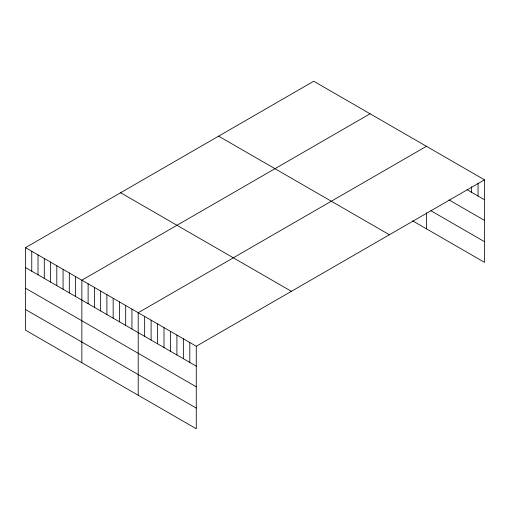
<?xml version="1.0" encoding="UTF-8"?>
<svg xmlns="http://www.w3.org/2000/svg" width="510" height="510" viewBox="0 0 510 510"><rect width="100%" height="100%" fill="white"/><g stroke="black" fill="none" stroke-linecap="round" stroke-linejoin="round"><path stroke-width="0.76" d="M484.5 179.832L196.267 346.245L196.267 428.757L25.5 330.168L25.5 247.656L313.733 81.243L484.5 179.832L484.5 262.344L412.666 220.868M370.088 113.781L81.855 280.188L81.855 362.699M426.436 146.313L138.204 312.726L138.204 395.237M467.083 189.688L484.5 199.741M449.017 199.914L484.5 220.403M430.956 210.77L484.5 241.689M218.618 136.157L389.385 234.753M120.615 192.742L291.382 291.331M25.5 247.656L196.267 346.245M25.5 267.565L196.267 366.154M25.5 288.22L196.267 386.809M25.5 309.506L196.267 408.096M478.048 183.275L478.048 196.018M471.597 186.717L471.597 192.295M426.436 212.759L426.436 228.824M189.816 342.522L189.816 362.431M183.364 338.799L183.364 358.702M176.913 335.07L176.913 354.979M170.461 331.347L170.461 351.256M164.01 327.624L164.01 347.533M157.558 323.901L157.558 343.804M151.107 320.172L151.107 340.081M144.655 316.449L144.655 336.358M131.943 309.111L131.943 329.02M125.683 305.496L125.683 325.399M119.423 301.882L119.423 321.784M113.163 298.267L113.163 318.17M106.896 294.652L106.896 314.555M100.636 291.038L100.636 310.941M94.375 287.417L94.375 307.326M88.115 283.802L88.115 303.711M75.588 276.573L75.588 296.482M69.328 272.958L69.328 292.867M63.068 269.344L63.068 289.253M56.808 265.729L56.808 285.638M50.547 262.115L50.547 282.024M44.287 258.5L44.287 278.409M38.02 254.885L38.02 274.794M31.76 251.271L31.76 271.18"/></g></svg>
